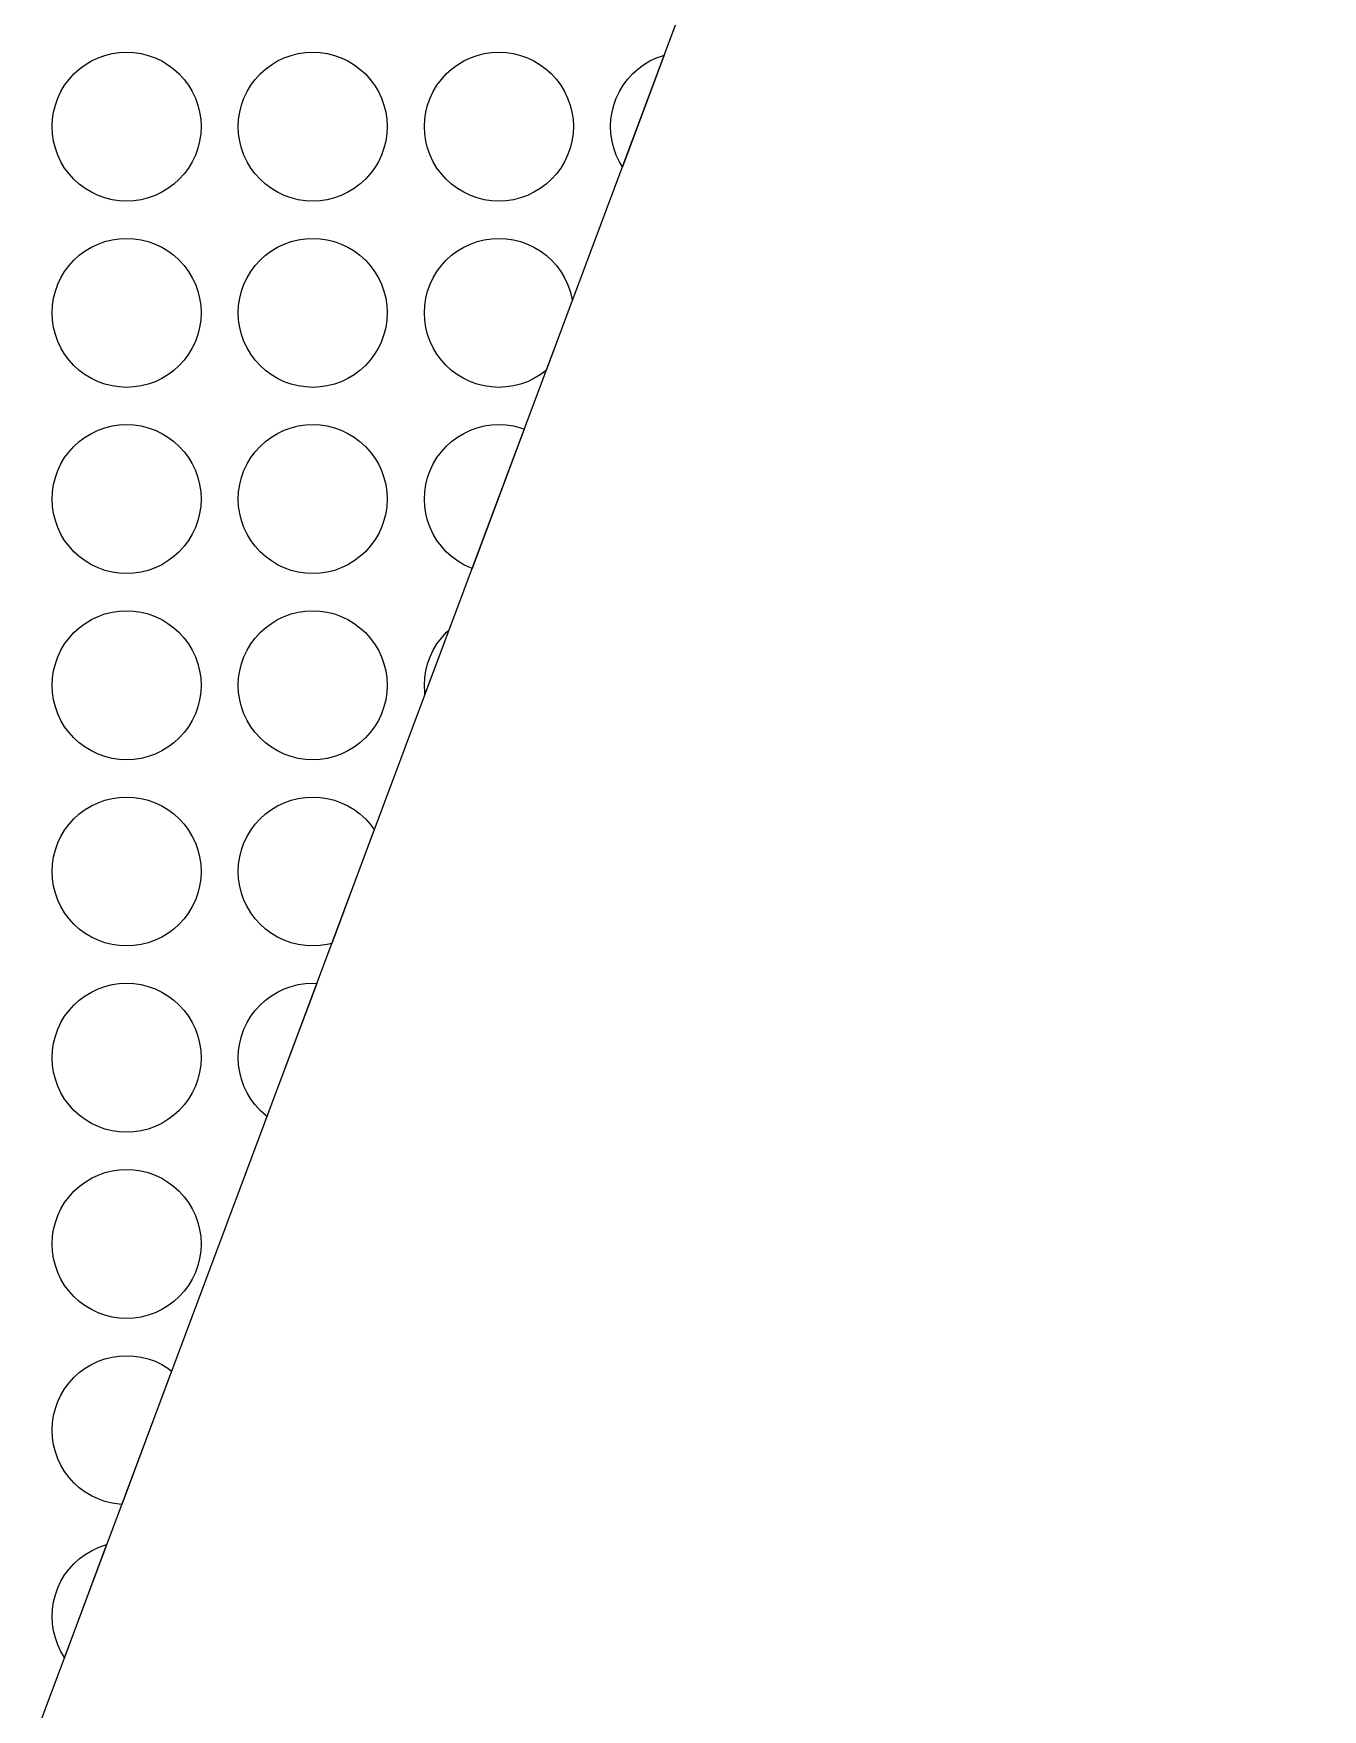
# Model space of a CAD drawing. Header units: millimetres. Extents: x 13 to 146, y -291 to -195.
# Drawn here: x 60.22 to 77.53, y -266.34 to -243.84 of the extents above; entities that cross this region are included whole.
import ezdxf

# ---------------------------------------------------------------- set-up
doc = ezdxf.new("R2010")
doc.units = ezdxf.units.MM
doc.layers.add('background', color=7, linetype='Continuous')
doc.layers.add('outline_2', color=3, linetype='Continuous')

msp = doc.modelspace()

# ---------------------------------------------------------------- linework, layer by layer
at = {"layer": 'background'}
for points in [[(62.466, -245.091), (62.461, -245.189), (62.446, -245.286), (62.422, -245.381), (62.389, -245.474), (62.347, -245.562), (62.297, -245.647), (62.239, -245.725), (62.173, -245.798), (62.1, -245.864), (62.021, -245.922), (61.937, -245.973), (61.848, -246.015), (61.756, -246.048), (61.661, -246.072), (61.564, -246.086), (61.466, -246.091), (61.368, -246.086), (61.27, -246.072), (61.175, -246.048), (61.083, -246.015), (60.994, -245.973), (60.91, -245.922), (60.831, -245.864), (60.758, -245.798), (60.693, -245.725), (60.634, -245.647), (60.584, -245.562), (60.542, -245.474), (60.509, -245.381), (60.485, -245.286), (60.47, -245.189), (60.466, -245.091), (60.47, -244.993), (60.485, -244.896), (60.509, -244.801), (60.542, -244.708), (60.584, -244.62), (60.634, -244.535), (60.693, -244.457), (60.758, -244.384), (60.831, -244.318), (60.91, -244.26), (60.994, -244.209), (61.083, -244.167), (61.175, -244.134), (61.27, -244.11), (61.368, -244.096), (61.466, -244.091), (61.564, -244.096), (61.661, -244.11), (61.756, -244.134), (61.848, -244.167), (61.937, -244.209), (62.021, -244.26), (62.1, -244.318), (62.173, -244.384), (62.239, -244.457), (62.297, -244.535), (62.347, -244.62), (62.389, -244.708), (62.422, -244.801), (62.446, -244.896), (62.461, -244.993)], [(64.966, -245.091), (64.961, -245.189), (64.946, -245.286), (64.922, -245.381), (64.889, -245.474), (64.847, -245.562), (64.797, -245.647), (64.739, -245.725), (64.673, -245.798), (64.6, -245.864), (64.521, -245.922), (64.437, -245.973), (64.348, -246.015), (64.256, -246.048), (64.161, -246.072), (64.064, -246.086), (63.966, -246.091), (63.868, -246.086), (63.77, -246.072), (63.675, -246.048), (63.583, -246.015), (63.494, -245.973), (63.41, -245.922), (63.331, -245.864), (63.258, -245.798), (63.193, -245.725), (63.134, -245.647), (63.084, -245.562), (63.042, -245.474), (63.009, -245.381), (62.985, -245.286), (62.97, -245.189), (62.966, -245.091), (62.97, -244.993), (62.985, -244.896), (63.009, -244.801), (63.042, -244.708), (63.084, -244.62), (63.134, -244.535), (63.193, -244.457), (63.258, -244.384), (63.331, -244.318), (63.41, -244.26), (63.494, -244.209), (63.583, -244.167), (63.675, -244.134), (63.77, -244.11), (63.868, -244.096), (63.966, -244.091), (64.064, -244.096), (64.161, -244.11), (64.256, -244.134), (64.348, -244.167), (64.437, -244.209), (64.521, -244.26), (64.6, -244.318), (64.673, -244.384), (64.739, -244.457), (64.797, -244.535), (64.847, -244.62), (64.889, -244.708), (64.922, -244.801), (64.946, -244.896), (64.961, -244.993)], [(67.466, -245.091), (67.461, -245.189), (67.446, -245.286), (67.422, -245.381), (67.389, -245.474), (67.347, -245.562), (67.297, -245.647), (67.239, -245.725), (67.173, -245.798), (67.1, -245.864), (67.021, -245.922), (66.937, -245.973), (66.848, -246.015), (66.756, -246.048), (66.661, -246.072), (66.564, -246.086), (66.466, -246.091), (66.368, -246.086), (66.27, -246.072), (66.175, -246.048), (66.083, -246.015), (65.994, -245.973), (65.91, -245.922), (65.831, -245.864), (65.758, -245.798), (65.693, -245.725), (65.634, -245.647), (65.584, -245.562), (65.542, -245.474), (65.509, -245.381), (65.485, -245.286), (65.47, -245.189), (65.466, -245.091), (65.47, -244.993), (65.485, -244.896), (65.509, -244.801), (65.542, -244.708), (65.584, -244.62), (65.634, -244.535), (65.693, -244.457), (65.758, -244.384), (65.831, -244.318), (65.91, -244.26), (65.994, -244.209), (66.083, -244.167), (66.175, -244.134), (66.27, -244.11), (66.368, -244.096), (66.466, -244.091), (66.564, -244.096), (66.661, -244.11), (66.756, -244.134), (66.848, -244.167), (66.937, -244.209), (67.021, -244.26), (67.1, -244.318), (67.173, -244.384), (67.239, -244.457), (67.297, -244.535), (67.347, -244.62), (67.389, -244.708), (67.422, -244.801), (67.446, -244.896), (67.461, -244.993)], [(68.124, -245.63), (68.084, -245.562), (68.042, -245.474), (68.009, -245.381), (67.985, -245.286), (67.97, -245.189), (67.966, -245.091), (67.97, -244.993), (67.985, -244.896), (68.009, -244.801), (68.042, -244.708), (68.084, -244.62), (68.134, -244.535), (68.193, -244.457), (68.258, -244.384), (68.331, -244.318), (68.41, -244.26), (68.494, -244.209), (68.583, -244.167), (68.675, -244.134), (68.685, -244.132)], [(62.466, -247.591), (62.461, -247.689), (62.446, -247.786), (62.422, -247.881), (62.389, -247.974), (62.347, -248.062), (62.297, -248.147), (62.239, -248.225), (62.173, -248.298), (62.1, -248.364), (62.021, -248.422), (61.937, -248.473), (61.848, -248.515), (61.756, -248.548), (61.661, -248.572), (61.564, -248.586), (61.466, -248.591), (61.368, -248.586), (61.27, -248.572), (61.175, -248.548), (61.083, -248.515), (60.994, -248.473), (60.91, -248.422), (60.831, -248.364), (60.758, -248.298), (60.693, -248.225), (60.634, -248.147), (60.584, -248.062), (60.542, -247.974), (60.509, -247.881), (60.485, -247.786), (60.47, -247.689), (60.466, -247.591), (60.47, -247.493), (60.485, -247.396), (60.509, -247.301), (60.542, -247.208), (60.584, -247.12), (60.634, -247.035), (60.693, -246.957), (60.758, -246.884), (60.831, -246.818), (60.91, -246.76), (60.994, -246.709), (61.083, -246.667), (61.175, -246.634), (61.27, -246.61), (61.368, -246.596), (61.466, -246.591), (61.564, -246.596), (61.661, -246.61), (61.756, -246.634), (61.848, -246.667), (61.937, -246.709), (62.021, -246.76), (62.1, -246.818), (62.173, -246.884), (62.239, -246.957), (62.297, -247.035), (62.347, -247.12), (62.389, -247.208), (62.422, -247.301), (62.446, -247.396), (62.461, -247.493)], [(64.966, -247.591), (64.961, -247.689), (64.946, -247.786), (64.922, -247.881), (64.889, -247.974), (64.847, -248.062), (64.797, -248.147), (64.739, -248.225), (64.673, -248.298), (64.6, -248.364), (64.521, -248.422), (64.437, -248.473), (64.348, -248.515), (64.256, -248.548), (64.161, -248.572), (64.064, -248.586), (63.966, -248.591), (63.868, -248.586), (63.77, -248.572), (63.675, -248.548), (63.583, -248.515), (63.494, -248.473), (63.41, -248.422), (63.331, -248.364), (63.258, -248.298), (63.193, -248.225), (63.134, -248.147), (63.084, -248.062), (63.042, -247.974), (63.009, -247.881), (62.985, -247.786), (62.97, -247.689), (62.966, -247.591), (62.97, -247.493), (62.985, -247.396), (63.009, -247.301), (63.042, -247.208), (63.084, -247.12), (63.134, -247.035), (63.193, -246.957), (63.258, -246.884), (63.331, -246.818), (63.41, -246.76), (63.494, -246.709), (63.583, -246.667), (63.675, -246.634), (63.77, -246.61), (63.868, -246.596), (63.966, -246.591), (64.064, -246.596), (64.161, -246.61), (64.256, -246.634), (64.348, -246.667), (64.437, -246.709), (64.521, -246.76), (64.6, -246.818), (64.673, -246.884), (64.739, -246.957), (64.797, -247.035), (64.847, -247.12), (64.889, -247.208), (64.922, -247.301), (64.946, -247.396), (64.961, -247.493)], [(67.1, -248.364), (67.1, -248.364), (67.021, -248.422), (66.937, -248.473), (66.848, -248.515), (66.756, -248.548), (66.661, -248.572), (66.564, -248.586), (66.466, -248.591), (66.368, -248.586), (66.27, -248.572), (66.175, -248.548), (66.083, -248.515), (65.994, -248.473), (65.91, -248.422), (65.831, -248.364), (65.758, -248.298), (65.693, -248.225), (65.634, -248.147), (65.584, -248.062), (65.542, -247.974), (65.509, -247.881), (65.485, -247.786), (65.47, -247.689), (65.466, -247.591), (65.47, -247.493), (65.485, -247.396), (65.509, -247.301), (65.542, -247.208), (65.584, -247.12), (65.634, -247.035), (65.693, -246.957), (65.758, -246.884), (65.831, -246.818), (65.91, -246.76), (65.994, -246.709), (66.083, -246.667), (66.175, -246.634), (66.27, -246.61), (66.368, -246.596), (66.466, -246.591), (66.564, -246.596), (66.661, -246.61), (66.756, -246.634), (66.848, -246.667), (66.937, -246.709), (67.021, -246.76), (67.1, -246.818), (67.173, -246.884), (67.239, -246.957), (67.297, -247.035), (67.347, -247.12), (67.389, -247.208), (67.422, -247.301), (67.446, -247.396), (67.451, -247.427)], [(62.466, -250.091), (62.461, -250.189), (62.446, -250.286), (62.422, -250.381), (62.389, -250.474), (62.347, -250.562), (62.297, -250.647), (62.239, -250.725), (62.173, -250.798), (62.1, -250.864), (62.021, -250.922), (61.937, -250.973), (61.848, -251.015), (61.756, -251.048), (61.661, -251.072), (61.564, -251.086), (61.466, -251.091), (61.368, -251.086), (61.27, -251.072), (61.175, -251.048), (61.083, -251.015), (60.994, -250.973), (60.91, -250.922), (60.831, -250.864), (60.758, -250.798), (60.693, -250.725), (60.634, -250.647), (60.584, -250.562), (60.542, -250.474), (60.509, -250.381), (60.485, -250.286), (60.47, -250.189), (60.466, -250.091), (60.47, -249.993), (60.485, -249.896), (60.509, -249.801), (60.542, -249.708), (60.584, -249.62), (60.634, -249.535), (60.693, -249.457), (60.758, -249.384), (60.831, -249.318), (60.91, -249.26), (60.994, -249.209), (61.083, -249.167), (61.175, -249.134), (61.27, -249.11), (61.368, -249.096), (61.466, -249.091), (61.564, -249.096), (61.661, -249.11), (61.756, -249.134), (61.848, -249.167), (61.937, -249.209), (62.021, -249.26), (62.1, -249.318), (62.173, -249.384), (62.239, -249.457), (62.297, -249.535), (62.347, -249.62), (62.389, -249.708), (62.422, -249.801), (62.446, -249.896), (62.461, -249.993)], [(64.966, -250.091), (64.961, -250.189), (64.946, -250.286), (64.922, -250.381), (64.889, -250.474), (64.847, -250.562), (64.797, -250.647), (64.739, -250.725), (64.673, -250.798), (64.6, -250.864), (64.521, -250.922), (64.437, -250.973), (64.348, -251.015), (64.256, -251.048), (64.161, -251.072), (64.064, -251.086), (63.966, -251.091), (63.868, -251.086), (63.77, -251.072), (63.675, -251.048), (63.583, -251.015), (63.494, -250.973), (63.41, -250.922), (63.331, -250.864), (63.258, -250.798), (63.193, -250.725), (63.134, -250.647), (63.084, -250.562), (63.042, -250.474), (63.009, -250.381), (62.985, -250.286), (62.97, -250.189), (62.966, -250.091), (62.97, -249.993), (62.985, -249.896), (63.009, -249.801), (63.042, -249.708), (63.084, -249.62), (63.134, -249.535), (63.193, -249.457), (63.258, -249.384), (63.331, -249.318), (63.41, -249.26), (63.494, -249.209), (63.583, -249.167), (63.675, -249.134), (63.77, -249.11), (63.868, -249.096), (63.966, -249.091), (64.064, -249.096), (64.161, -249.11), (64.256, -249.134), (64.348, -249.167), (64.437, -249.209), (64.521, -249.26), (64.6, -249.318), (64.673, -249.384), (64.739, -249.457), (64.797, -249.535), (64.847, -249.62), (64.889, -249.708), (64.922, -249.801), (64.946, -249.896), (64.961, -249.993)], [(66.105, -251.023), (66.083, -251.015), (65.994, -250.973), (65.91, -250.922), (65.831, -250.864), (65.758, -250.798), (65.693, -250.725), (65.634, -250.647), (65.584, -250.562), (65.542, -250.474), (65.509, -250.381), (65.485, -250.286), (65.47, -250.189), (65.466, -250.091), (65.47, -249.993), (65.485, -249.896), (65.509, -249.801), (65.542, -249.708), (65.584, -249.62), (65.634, -249.535), (65.693, -249.457), (65.758, -249.384), (65.831, -249.318), (65.91, -249.26), (65.994, -249.209), (66.083, -249.167), (66.175, -249.134), (66.27, -249.11), (66.368, -249.096), (66.466, -249.091), (66.564, -249.096), (66.661, -249.11), (66.756, -249.134), (66.805, -249.152)], [(62.466, -252.591), (62.461, -252.689), (62.446, -252.786), (62.422, -252.881), (62.389, -252.974), (62.347, -253.062), (62.297, -253.147), (62.239, -253.225), (62.173, -253.298), (62.1, -253.364), (62.021, -253.422), (61.937, -253.473), (61.848, -253.515), (61.756, -253.548), (61.661, -253.572), (61.564, -253.586), (61.466, -253.591), (61.368, -253.586), (61.27, -253.572), (61.175, -253.548), (61.083, -253.515), (60.994, -253.473), (60.91, -253.422), (60.831, -253.364), (60.758, -253.298), (60.693, -253.225), (60.634, -253.147), (60.584, -253.062), (60.542, -252.974), (60.509, -252.881), (60.485, -252.786), (60.47, -252.689), (60.466, -252.591), (60.47, -252.493), (60.485, -252.396), (60.509, -252.301), (60.542, -252.208), (60.584, -252.12), (60.634, -252.035), (60.693, -251.957), (60.758, -251.884), (60.831, -251.818), (60.91, -251.76), (60.994, -251.709), (61.083, -251.667), (61.175, -251.634), (61.27, -251.61), (61.368, -251.596), (61.466, -251.591), (61.564, -251.596), (61.661, -251.61), (61.756, -251.634), (61.848, -251.667), (61.937, -251.709), (62.021, -251.76), (62.1, -251.818), (62.173, -251.884), (62.239, -251.957), (62.297, -252.035), (62.347, -252.12), (62.389, -252.208), (62.422, -252.301), (62.446, -252.396), (62.461, -252.493)], [(64.966, -252.591), (64.961, -252.689), (64.946, -252.786), (64.922, -252.881), (64.889, -252.974), (64.847, -253.062), (64.797, -253.147), (64.739, -253.225), (64.673, -253.298), (64.6, -253.364), (64.521, -253.422), (64.437, -253.473), (64.348, -253.515), (64.256, -253.548), (64.161, -253.572), (64.064, -253.586), (63.966, -253.591), (63.868, -253.586), (63.77, -253.572), (63.675, -253.548), (63.583, -253.515), (63.494, -253.473), (63.41, -253.422), (63.331, -253.364), (63.258, -253.298), (63.193, -253.225), (63.134, -253.147), (63.084, -253.062), (63.042, -252.974), (63.009, -252.881), (62.985, -252.786), (62.97, -252.689), (62.966, -252.591), (62.97, -252.493), (62.985, -252.396), (63.009, -252.301), (63.042, -252.208), (63.084, -252.12), (63.134, -252.035), (63.193, -251.957), (63.258, -251.884), (63.331, -251.818), (63.41, -251.76), (63.494, -251.709), (63.583, -251.667), (63.675, -251.634), (63.77, -251.61), (63.868, -251.596), (63.966, -251.591), (64.064, -251.596), (64.161, -251.61), (64.256, -251.634), (64.348, -251.667), (64.437, -251.709), (64.521, -251.76), (64.6, -251.818), (64.673, -251.884), (64.739, -251.957), (64.797, -252.035), (64.847, -252.12), (64.889, -252.208), (64.922, -252.301), (64.946, -252.396), (64.961, -252.493)], [(65.473, -252.709), (65.47, -252.689), (65.466, -252.591), (65.47, -252.493), (65.485, -252.396), (65.509, -252.301), (65.542, -252.208), (65.584, -252.12), (65.634, -252.035), (65.693, -251.957), (65.758, -251.884), (65.795, -251.851)], [(62.466, -255.091), (62.461, -255.189), (62.446, -255.286), (62.422, -255.381), (62.389, -255.474), (62.347, -255.562), (62.297, -255.647), (62.239, -255.725), (62.173, -255.798), (62.1, -255.864), (62.021, -255.922), (61.937, -255.973), (61.848, -256.015), (61.756, -256.048), (61.661, -256.072), (61.564, -256.086), (61.466, -256.091), (61.368, -256.086), (61.27, -256.072), (61.175, -256.048), (61.083, -256.015), (60.994, -255.973), (60.91, -255.922), (60.831, -255.864), (60.758, -255.798), (60.693, -255.725), (60.634, -255.647), (60.584, -255.562), (60.542, -255.474), (60.509, -255.381), (60.485, -255.286), (60.47, -255.189), (60.466, -255.091), (60.47, -254.993), (60.485, -254.896), (60.509, -254.801), (60.542, -254.708), (60.584, -254.62), (60.634, -254.535), (60.693, -254.457), (60.758, -254.384), (60.831, -254.318), (60.91, -254.26), (60.994, -254.209), (61.083, -254.167), (61.175, -254.134), (61.27, -254.11), (61.368, -254.096), (61.466, -254.091), (61.564, -254.096), (61.661, -254.11), (61.756, -254.134), (61.848, -254.167), (61.937, -254.209), (62.021, -254.26), (62.1, -254.318), (62.173, -254.384), (62.239, -254.457), (62.297, -254.535), (62.347, -254.62), (62.389, -254.708), (62.422, -254.801), (62.446, -254.896), (62.461, -254.993)], [(64.22, -256.057), (64.161, -256.072), (64.064, -256.086), (63.966, -256.091), (63.868, -256.086), (63.77, -256.072), (63.675, -256.048), (63.583, -256.015), (63.494, -255.973), (63.41, -255.922), (63.331, -255.864), (63.258, -255.798), (63.193, -255.725), (63.134, -255.647), (63.084, -255.562), (63.042, -255.474), (63.009, -255.381), (62.985, -255.286), (62.97, -255.189), (62.966, -255.091), (62.97, -254.993), (62.985, -254.896), (63.009, -254.801), (63.042, -254.708), (63.084, -254.62), (63.134, -254.535), (63.193, -254.457), (63.258, -254.384), (63.331, -254.318), (63.41, -254.26), (63.494, -254.209), (63.583, -254.167), (63.675, -254.134), (63.77, -254.11), (63.868, -254.096), (63.966, -254.091), (64.064, -254.096), (64.161, -254.11), (64.256, -254.134), (64.348, -254.167), (64.437, -254.209), (64.521, -254.26), (64.6, -254.318), (64.673, -254.384), (64.739, -254.457), (64.792, -254.529)], [(62.466, -257.591), (62.461, -257.689), (62.446, -257.786), (62.422, -257.881), (62.389, -257.974), (62.347, -258.062), (62.297, -258.147), (62.239, -258.225), (62.173, -258.298), (62.1, -258.364), (62.021, -258.422), (61.937, -258.473), (61.848, -258.515), (61.756, -258.548), (61.661, -258.572), (61.564, -258.586), (61.466, -258.591), (61.368, -258.586), (61.27, -258.572), (61.175, -258.548), (61.083, -258.515), (60.994, -258.473), (60.91, -258.422), (60.831, -258.364), (60.758, -258.298), (60.693, -258.225), (60.634, -258.147), (60.584, -258.062), (60.542, -257.974), (60.509, -257.881), (60.485, -257.786), (60.47, -257.689), (60.466, -257.591), (60.47, -257.493), (60.485, -257.396), (60.509, -257.301), (60.542, -257.208), (60.584, -257.12), (60.634, -257.035), (60.693, -256.957), (60.758, -256.884), (60.831, -256.818), (60.91, -256.76), (60.994, -256.709), (61.083, -256.667), (61.175, -256.634), (61.27, -256.61), (61.368, -256.596), (61.466, -256.591), (61.564, -256.596), (61.661, -256.61), (61.756, -256.634), (61.848, -256.667), (61.937, -256.709), (62.021, -256.76), (62.1, -256.818), (62.173, -256.884), (62.239, -256.957), (62.297, -257.035), (62.347, -257.12), (62.389, -257.208), (62.422, -257.301), (62.446, -257.396), (62.461, -257.493)], [(63.351, -258.379), (63.331, -258.364), (63.258, -258.298), (63.193, -258.225), (63.134, -258.147), (63.084, -258.062), (63.042, -257.974), (63.009, -257.881), (62.985, -257.786), (62.97, -257.689), (62.966, -257.591), (62.97, -257.493), (62.985, -257.396), (63.009, -257.301), (63.042, -257.208), (63.084, -257.12), (63.134, -257.035), (63.193, -256.957), (63.258, -256.884), (63.331, -256.818), (63.41, -256.76), (63.494, -256.709), (63.583, -256.667), (63.675, -256.634), (63.77, -256.61), (63.868, -256.596), (63.966, -256.591), (64.019, -256.594)], [(62.466, -260.091), (62.461, -260.189), (62.446, -260.286), (62.422, -260.381), (62.389, -260.474), (62.347, -260.562), (62.297, -260.647), (62.239, -260.725), (62.173, -260.798), (62.1, -260.864), (62.021, -260.922), (61.937, -260.973), (61.848, -261.015), (61.756, -261.048), (61.661, -261.072), (61.564, -261.086), (61.466, -261.091), (61.368, -261.086), (61.27, -261.072), (61.175, -261.048), (61.083, -261.015), (60.994, -260.973), (60.91, -260.922), (60.831, -260.864), (60.758, -260.798), (60.693, -260.725), (60.634, -260.647), (60.584, -260.562), (60.542, -260.474), (60.509, -260.381), (60.485, -260.286), (60.47, -260.189), (60.466, -260.091), (60.47, -259.993), (60.485, -259.896), (60.509, -259.801), (60.542, -259.708), (60.584, -259.62), (60.634, -259.535), (60.693, -259.457), (60.758, -259.384), (60.831, -259.318), (60.91, -259.26), (60.994, -259.209), (61.083, -259.167), (61.175, -259.134), (61.27, -259.11), (61.368, -259.096), (61.466, -259.091), (61.564, -259.096), (61.661, -259.11), (61.756, -259.134), (61.848, -259.167), (61.937, -259.209), (62.021, -259.26), (62.1, -259.318), (62.173, -259.384), (62.239, -259.457), (62.297, -259.535), (62.347, -259.62), (62.389, -259.708), (62.422, -259.801), (62.446, -259.896), (62.461, -259.993)], [(61.401, -263.588), (61.368, -263.586), (61.27, -263.572), (61.175, -263.548), (61.083, -263.515), (60.994, -263.473), (60.91, -263.422), (60.831, -263.364), (60.758, -263.298), (60.693, -263.225), (60.634, -263.147), (60.584, -263.062), (60.542, -262.974), (60.509, -262.881), (60.485, -262.786), (60.47, -262.689), (60.466, -262.591), (60.47, -262.493), (60.485, -262.396), (60.509, -262.301), (60.542, -262.208), (60.584, -262.12), (60.634, -262.035), (60.693, -261.957), (60.758, -261.884), (60.831, -261.818), (60.91, -261.76), (60.994, -261.709), (61.083, -261.667), (61.175, -261.634), (61.27, -261.61), (61.368, -261.596), (61.466, -261.591), (61.564, -261.596), (61.661, -261.61), (61.756, -261.634), (61.848, -261.667), (61.937, -261.709), (62.021, -261.76), (62.071, -261.797)], [(60.632, -265.642), (60.584, -265.562), (60.542, -265.474), (60.509, -265.381), (60.485, -265.286), (60.47, -265.189), (60.466, -265.091), (60.47, -264.993), (60.485, -264.896), (60.509, -264.801), (60.542, -264.708), (60.584, -264.62), (60.634, -264.535), (60.693, -264.457), (60.758, -264.384), (60.831, -264.318), (60.91, -264.26), (60.994, -264.209), (61.083, -264.167), (61.175, -264.134), (61.198, -264.128)]]:
    msp.add_lwpolyline(points, close=True, dxfattribs=at)
at = {"layer": 'outline_2'}
msp.add_lwpolyline([(19.284, -290.591), (49.17, -290.05), (49.465, -290.013), (49.753, -289.954), (50.033, -289.873), (50.306, -289.772), (50.568, -289.652), (50.821, -289.512), (51.062, -289.353), (51.29, -289.178), (51.505, -288.985), (51.705, -288.776), (51.889, -288.552), (52.057, -288.313), (52.207, -288.06), (52.338, -287.794), (77.527, -220.514)], dxfattribs=at)

doc.saveas('drawing.dxf')
